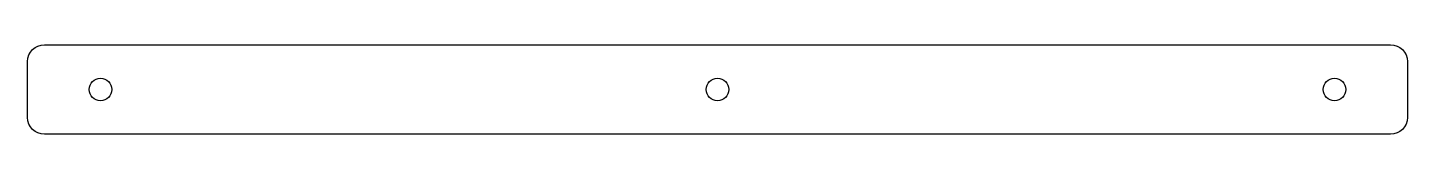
# Model space of a CAD drawing. Header units: millimetres. Extents: x 34 to 280, y -23 to -7.
import ezdxf

# ---------------------------------------------------------------- set-up
doc = ezdxf.new("R2010")
doc.units = ezdxf.units.MM
doc.layers.get('0').update_dxf_attribs({"linetype": 'CONTINUOUS'})

msp = doc.modelspace()

# ---------------------------------------------------------------- linework, layer by layer
msp.add_lwpolyline([(37.1625, -23, -0.41421356), (34.1625, -20), (34.1625, -10, -0.41421356), (37.1625, -7), (277.1625, -7, -0.41421356), (280.1625, -10), (280.1625, -20, -0.41421356), (277.1625, -23)], format="xyb", close=True)
for centre in [(47.1625, -15), (157.1625, -15), (267.1625, -15)]:
    msp.add_circle(centre, 2)

doc.saveas('drawing.dxf')
